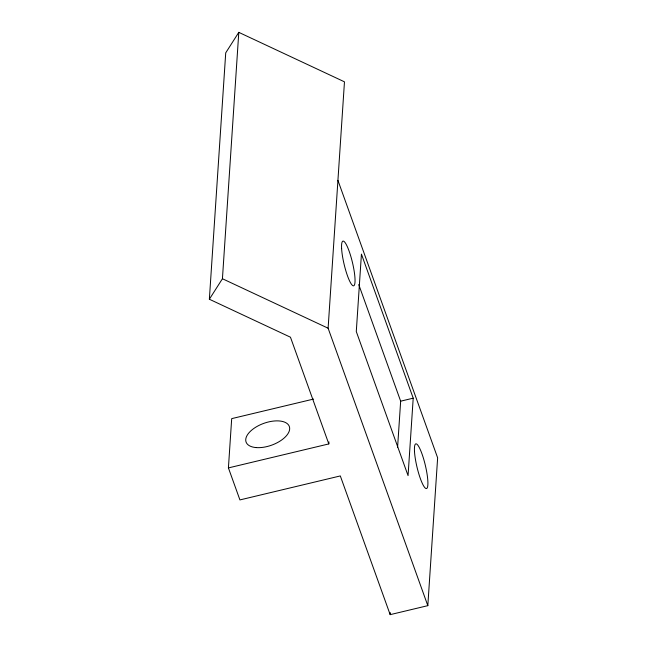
<?xml version="1.0" encoding="UTF-8"?>
<svg xmlns="http://www.w3.org/2000/svg" width="647" height="647" viewBox="0 0 647 647"><rect width="100%" height="100%" fill="white"/><g stroke="black" fill="none" stroke-linecap="round" stroke-linejoin="round"><path stroke-width="0.97" d="M228.415 467.91L328.813 443.923L290.463 337.208L209.361 299.238L225.722 52.852L238.792 32.35L344.471 81.829L328.11 328.215L427.821 605.657L390.173 614.65L340.314 475.933L239.924 499.921L228.415 467.91L231.691 418.633L313.56 399.07M209.361 299.238L222.431 278.736L238.792 32.35M328.813 443.923L328.943 441.909M397.582 447.433L400.655 401.172L358.753 284.599M390.173 614.65L390.311 612.636M413.207 398.172L408.063 475.61L356.287 331.555L361.43 254.117L413.207 398.172L400.655 401.172M427.821 605.657L437.639 457.825L337.928 180.384M222.431 278.736L328.11 328.215M341.616 248.642A22.977 4.262 76.6 0 0 352.478 285.408A22.977 4.262 76.6 0 0 350.836 256.422A22.977 4.262 76.6 0 0 341.616 248.642M414.484 451.388A22.977 4.262 76.6 0 0 425.346 488.145A22.977 4.262 76.6 0 0 423.704 459.168A22.977 4.262 76.6 0 0 414.484 451.388M256.01 447.57A22.977 11.589 -19.8 0 0 289.662 429.026A22.977 11.589 -19.8 0 0 257.425 426.227A22.977 11.589 -19.8 0 0 256.01 447.57"/></g></svg>
